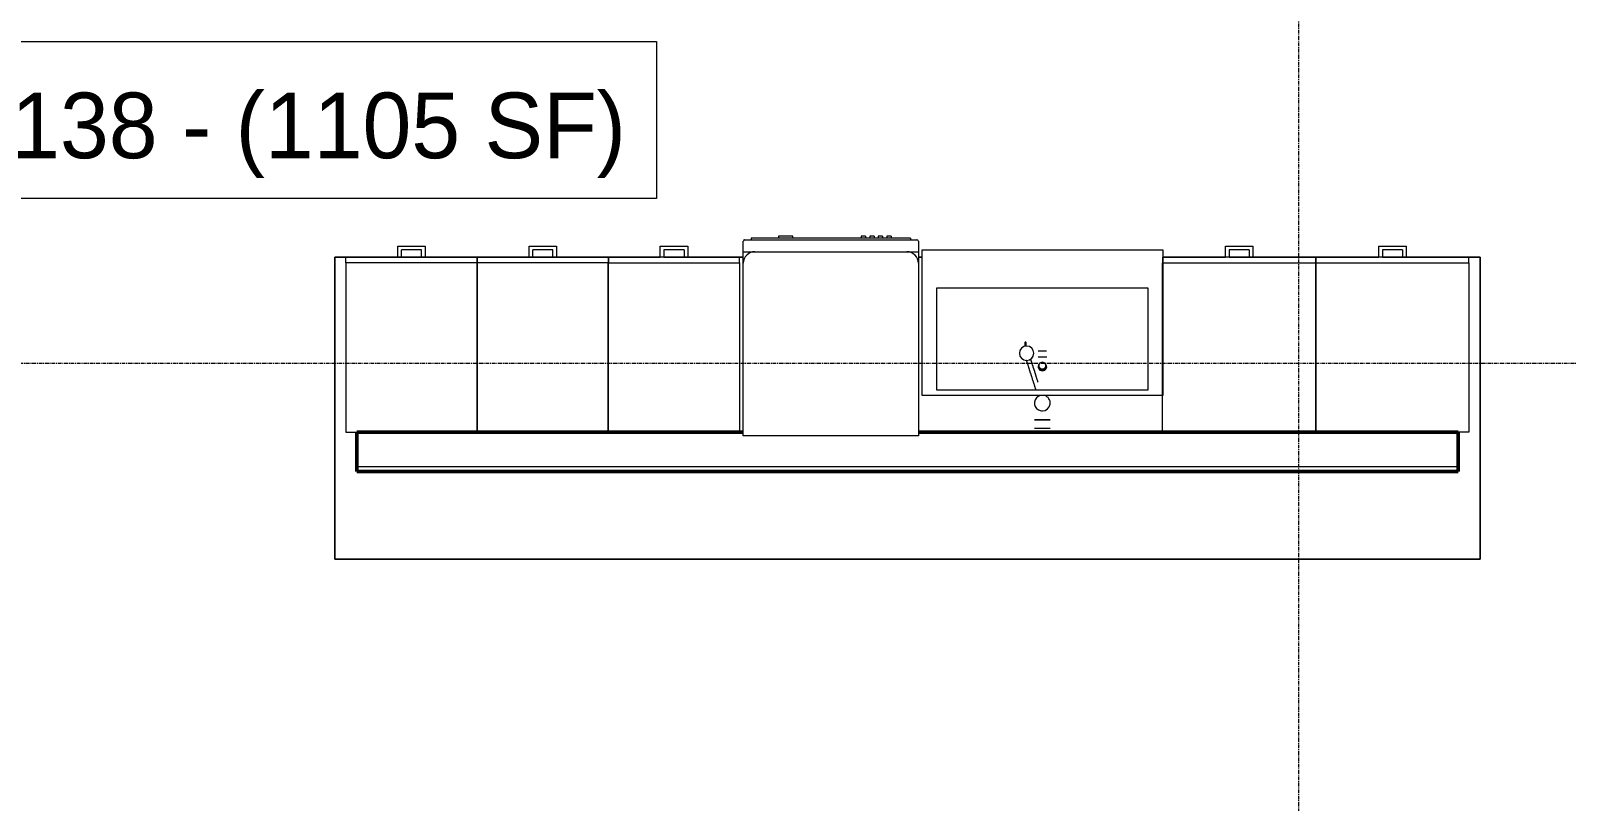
# Model space of a CAD drawing. Header units: inches. Extents: x -4218 to -1830, y 9767 to 12426.
# Drawn here: x -2347.2 to -2136.6, y 10107.2 to 10212.8 of the extents above; entities that cross this region are included whole.
import ezdxf

# ---------------------------------------------------------------- set-up
doc = ezdxf.new("R2010")
doc.units = ezdxf.units.IN
doc.header["$MEASUREMENT"] = 0
doc.linetypes.add('Grid Line 1_2_', pattern=[0.875, 0.5, -0.125, 0.125, -0.125])
for name, color, linetype, lineweight in [('0-1', 7, 'Continuous', 5), ('0-2', 10, 'Continuous', 9), ('A-AREA-IDEN', 2, 'Continuous', 9), ('A-WALL-1', 7, 'Continuous', 50), ('A-WALL-2', 250, 'Continuous', 13), ('A-WALL-3', 10, 'Continuous', 9), ('A-WALL-4', 252, 'Continuous', 9), ('A-WALL-6', 254, 'Continuous', 9), ('P-SANR-FIXT-1', 10, 'Continuous', 9), ('P-SANR-FIXT-2', 252, 'Continuous', 9), ('Q-CASE-2', 10, 'Continuous', 9), ('Q-SPCQ-1', 10, 'Continuous', 9), ('S-GRID-1', 1, 'Grid Line 1_2_', 9)]:
    doc.layers.add(name, color=color, linetype=linetype, lineweight=lineweight)
doc.styles.add('Century Gothic', font='ufonts.com_century-gothic.ttf', dxfattribs={"height": 9})

# ---------------------------------------------------------------- blocks, each defined once
blk = doc.blocks.new('Dishwasher_15404 - 34_ counter-2817256-BACKGROUND - RCP - 1ST FLOOR')
at = {"layer": 'Q-SPCQ-1'}
for p, q in [((0, -24), (0, 0)), ((0, 0), (23.68, 0)), ((23.68, 0), (25.25, 0)), ((25.25, 0), (26.68, 0)), ((25.25, 0), (25.25, -1.57)), ((25.25, -1.57), (25.25, -22.43)), ((26.87, -0.2), (26.87, -23.8)), ((27.12, -1.09), (26.87, -1.09)), ((27.12, -2.61), (27.12, -1.09)), ((27.12, -3.81), (27.12, -2.61)), ((27.12, -20.19), (27.12, -3.81)), ((27.37, -4.82), (27.12, -4.82)), ((27.37, -5.81), (27.37, -4.82)), ((27.37, -6.79), (27.37, -5.81)), ((27.12, -6.79), (27.37, -6.79)), ((27.37, -16.15), (27.12, -16.15)), ((27.37, -16.74), (27.12, -16.74)), ((27.37, -16.74), (27.37, -16.15)), ((27.37, -17.33), (27.12, -17.33)), ((27.37, -17.92), (27.12, -17.92)), ((27.37, -18.51), (27.12, -18.51)), ((27.37, -17.92), (27.37, -17.33)), ((27.37, -19.1), (27.37, -18.51)), ((27.37, -19.1), (27.12, -19.1)), ((27.37, -19.69), (27.12, -19.69)), ((27.12, -21.39), (27.12, -20.19)), ((27.37, -20.28), (27.12, -20.28)), ((27.37, -20.28), (27.37, -19.69)), ((25.25, -22.43), (25.25, -24)), ((27.12, -22.91), (26.87, -22.91)), ((27.12, -22.91), (27.12, -21.39)), ((23.68, -24), (0, -24)), ((25.25, -24), (23.68, -24)), ((26.68, -24), (25.25, -24))]:
    blk.add_line(p, q, dxfattribs=at)
for centre, radius, start, end in [((26.68, -0.2), 0.197, 0, 90), ((23.68, -1.57), 1.57, 0, 90), ((23.68, -1.57), 1.57, 32.077, 42.3359), ((23.68, -1.57), 1.57, 17.8182, 27.5266), ((23.68, -1.57), 1.57, 0, 13.6425), ((26.68, -0.2), 0.197, 15, 90), ((23.68, -22.43), 1.57, 270, 0), ((23.68, -22.43), 1.57, 332.4734, 342.1818), ((23.68, -22.43), 1.57, 346.3575, 0), ((23.68, -22.43), 1.57, 317.6641, 327.923), ((26.68, -23.8), 0.197, 270, 0)]:
    blk.add_arc(centre, radius, start, end, dxfattribs=at)
blk = doc.blocks.new('Base Cabinet 3 Drawer 230 - Base Cabinet 3 Drawer 230 21_-2554957-BACKGROUND - RCP - 1ST FLOOR')
at = {"layer": 'Q-CASE-2'}
for p, q in [((-9.76, -23.25), (-9.76, 0)), ((-9.76, 0), (11.24, 0)), ((11.24, 0), (11.24, -23.25)), ((-9.76, -23.25), (-9.76, -24)), ((11.24, -23.25), (-9.76, -23.25)), ((-9.76, -24), (11.24, -24)), ((-0.64, -24), (-1.14, -24)), ((-1.14, -25.5), (-1.14, -24)), ((-0.64, -25), (-0.64, -24)), ((-0.64, -25), (2.11, -25)), ((2.11, -25), (2.11, -24)), ((2.11, -24), (2.61, -24)), ((2.61, -24), (2.61, -25.5)), ((11.24, -24), (11.24, -23.25)), ((2.61, -25.5), (-1.14, -25.5))]:
    blk.add_line(p, q, dxfattribs=at)
blk = doc.blocks.new('Base Cabinet 3 Drawer 230 - Base Cabinet 3 Drawer 230 18_-2579417-BACKGROUND - RCP - 1ST FLOOR')
at = {"layer": 'Q-CASE-2'}
for p, q in [((-1.14, 24), (-1.14, 25.5)), ((-1.14, 25.5), (2.61, 25.5)), ((2.61, 25.5), (2.61, 24)), ((-8.26, 24), (9.74, 24)), ((-8.26, 23.25), (-8.26, 24)), ((9.74, 23.25), (-8.26, 23.25)), ((-8.26, 23.25), (-8.26, 0)), ((-1.14, 24), (-0.64, 24)), ((2.11, 25), (-0.64, 25)), ((-0.64, 24), (-0.64, 25)), ((2.11, 24), (2.11, 25)), ((2.61, 24), (2.11, 24)), ((9.74, 24), (9.74, 23.25)), ((9.74, 0), (9.74, 23.25)), ((-8.26, 0), (9.74, 0))]:
    blk.add_line(p, q, dxfattribs=at)
blk = doc.blocks.new('Base Cabinet 4 Drawer 254 - Base Cabinet 4 Drawer 254 18_-2556185-BACKGROUND - RCP - 1ST FLOOR')
at = {"layer": 'Q-CASE-2'}
for p, q in [((-8.26, -23.25), (-8.26, 0)), ((-8.26, 0), (9.74, 0)), ((9.74, 0), (9.74, -23.25)), ((-8.26, -23.25), (-8.26, -24)), ((9.74, -23.25), (-8.26, -23.25)), ((-8.26, -24), (9.74, -24)), ((-0.64, -24), (-1.14, -24)), ((-1.14, -25.5), (-1.14, -24)), ((-0.64, -25), (-0.64, -24)), ((-0.64, -25), (2.11, -25)), ((2.11, -25), (2.11, -24)), ((2.11, -24), (2.61, -24)), ((2.61, -24), (2.61, -25.5)), ((9.74, -24), (9.74, -23.25)), ((2.61, -25.5), (-1.14, -25.5))]:
    blk.add_line(p, q, dxfattribs=at)
blk = doc.blocks.new('kitchen_faucet_14143 - kitchen_faucet_14143-V40-BACKGROUND - RCP - 1ST FLOOR')
at = {"layer": 'P-SANR-FIXT-1'}
for p, q in [((-7.09, 0.57), (-7.09, -0.57)), ((-6.3, 0.59), (-6.3, -0.59)), ((-4.89, 0.59), (-4.97, 0.59)), ((-4.97, -0.59), (-4.89, -0.59)), ((-7.81, -2.2), (-8.24, -2.2)), ((-8.24, -2.4), (-7.78, -2.4))]:
    blk.add_line(p, q, dxfattribs=at)
at = {"layer": 'P-SANR-FIXT-1', "flags": 128}
for points in [[(-2.85, -0.59), (-2.9, -0.61), (-2.96, -0.62), (-3.02, -0.64), (-3.08, -0.66), (-3.14, -0.68), (-3.19, -0.7), (-3.25, -0.72), (-3.31, -0.74), (-3.37, -0.76), (-3.43, -0.77), (-3.49, -0.79), (-3.55, -0.81), (-3.61, -0.83), (-3.67, -0.85), (-3.73, -0.87), (-3.79, -0.89), (-3.85, -0.91), (-3.91, -0.92), (-3.97, -0.94), (-4.03, -0.96), (-4.09, -0.98), (-4.15, -1), (-4.21, -1.02), (-4.26, -1.04), (-4.32, -1.05), (-4.94, -1.25), (-4.99, -1.27), (-5.04, -1.28), (-5.09, -1.3), (-5.15, -1.31), (-5.2, -1.33), (-5.44, -1.41), (-5.48, -1.42), (-5.53, -1.43), (-5.57, -1.45), (-5.62, -1.46), (-5.66, -1.48), (-5.7, -1.49), (-5.75, -1.5), (-5.79, -1.52), (-5.83, -1.53), (-5.87, -1.54), (-5.91, -1.56), (-5.95, -1.57), (-5.99, -1.58), (-6.02, -1.59)], [(-1.8, -0.88), (-1.85, -0.89), (-1.9, -0.91), (-1.96, -0.93), (-2.01, -0.94), (-2.06, -0.96), (-2.12, -0.98), (-2.18, -1), (-2.23, -1.01), (-2.29, -1.03), (-2.34, -1.05), (-2.4, -1.07), (-2.46, -1.09), (-2.52, -1.1), (-2.57, -1.12), (-2.63, -1.14), (-2.69, -1.16), (-2.75, -1.18), (-2.81, -1.2), (-2.87, -1.21), (-2.93, -1.23), (-2.99, -1.25), (-3.05, -1.27), (-3.1, -1.29), (-3.16, -1.31), (-3.22, -1.33), (-3.28, -1.35), (-3.34, -1.37), (-3.4, -1.38), (-3.46, -1.4), (-3.52, -1.42), (-3.58, -1.44), (-3.64, -1.46), (-3.7, -1.48), (-3.76, -1.5), (-3.82, -1.52), (-3.88, -1.53), (-3.94, -1.55), (-4, -1.57), (-4.05, -1.59), (-4.11, -1.61), (-4.74, -1.8), (-4.79, -1.82), (-4.84, -1.84), (-4.89, -1.85), (-4.94, -1.87), (-4.99, -1.89), (-5.22, -1.96), (-5.27, -1.97), (-5.32, -1.99), (-5.36, -2), (-5.41, -2.02), (-5.45, -2.03), (-5.49, -2.04), (-5.54, -2.06), (-5.58, -2.07), (-5.62, -2.08), (-5.66, -2.1), (-5.7, -2.11), (-5.74, -2.12), (-5.78, -2.13), (-5.82, -2.15), (-5.85, -2.16)]]:
    blk.add_lwpolyline(points, dxfattribs=at)
at = {"layer": 'P-SANR-FIXT-1'}
for start, end in [(0, 180), (180, 360)]:
    blk.add_arc((-6.83, -2.16), 0.984, start, end, dxfattribs=at)
for centre, major_axis, ratio, start_param, end_param in [((-5.14, 0), (0, 0.492), 0.906308, 4.712389, 7.853982), ((-4.97, 0), (0, 0.591), 0.906308, 4.712389, 6.98609), ((-4.97, 0), (0, 0.492), 0.906308, 4.712389, 6.471856), ((-5.14, 0), (0, 0.492), 0.906308, 1.570796, 4.712389), ((-4.97, 0), (0, 0.591), 0.906308, 2.356194, 4.712389), ((-4.97, 0), (0, 0.492), 0.906308, 2.952922, 4.712389), ((-8.24, -2.3), (0, 0.0984), 0.984808, 5.759587, 7.853982), ((-8.24, -2.3), (0, 0.0984), 0.984808, 1.570796, 3.665191)]:
    blk.add_ellipse(centre, major_axis=major_axis, ratio=ratio, start_param=start_param, end_param=end_param, dxfattribs=at)
at = {"layer": 'P-SANR-FIXT-2'}
for p, q in [((2.26, 0.94), (2.26, 1.08)), ((2.26, -1.08), (2.26, 0.94)), ((2.34, 1.08), (2.34, -0.28)), ((3.44, -0.54), (3.44, 1.08)), ((2.34, -0.28), (2.34, -1.08)), ((3.44, -1.08), (3.44, -0.54))]:
    blk.add_line(p, q, dxfattribs=at)
at = {"layer": 'P-SANR-FIXT-2', "flags": 128}
blk.add_lwpolyline([(-0.92, -0.6), (-0.96, -0.61), (-1, -0.63), (-1.04, -0.64)], dxfattribs=at)
at = {"layer": 'P-SANR-FIXT-2'}
for start, end in [(0, 164.9715), (330, 360), (195.0285, 330)]:
    blk.add_arc((0, 0), 1.08, start, end, dxfattribs=at)
blk = doc.blocks.new('CTR - 1st Phase - Unit Layouts_rvt-1-BACKGROUND - RCP - 1ST FLOOR')
at = {"layer": 'A-WALL-1'}
for p, q in [((-2302.45, 10157.75), (-2249.47, 10157.75)), ((-2302.45, 10152.37), (-2302.45, 10157.75)), ((-2225.47, 10157.75), (-2151.45, 10157.75)), ((-2151.45, 10157.75), (-2151.45, 10152.37)), ((-2151.45, 10152.37), (-2302.45, 10152.37))]:
    blk.add_line(p, q, dxfattribs=at)
at = {"layer": 'A-WALL-2'}
blk.add_line((-2151.45, 10153), (-2302.45, 10153), dxfattribs=at)
at = {"layer": 'A-WALL-3'}
for p, q in [((-2305.47, 10140.37), (-2305.47, 10181.75)), ((-2305.47, 10181.75), (-2296.85, 10181.75)), ((-2296.35, 10181.75), (-2293.6, 10181.75)), ((-2293.1, 10181.75), (-2278.85, 10181.75)), ((-2278.35, 10181.75), (-2275.6, 10181.75)), ((-2275.1, 10181.75), (-2260.85, 10181.75)), ((-2260.35, 10181.75), (-2260.85, 10181.75)), ((-2260.35, 10181.75), (-2257.6, 10181.75)), ((-2257.1, 10181.75), (-2257.6, 10181.75)), ((-2257.1, 10181.75), (-2249.47, 10181.75)), ((-2225.47, 10181.75), (-2224.97, 10181.75)), ((-2191.97, 10181.75), (-2183.35, 10181.75)), ((-2182.85, 10181.75), (-2180.1, 10181.75)), ((-2179.6, 10181.75), (-2162.35, 10181.75)), ((-2161.85, 10181.75), (-2159.1, 10181.75)), ((-2158.6, 10181.75), (-2148.45, 10181.75)), ((-2148.45, 10181.75), (-2148.45, 10140.37)), ((-2148.45, 10140.37), (-2305.47, 10140.37))]:
    blk.add_line(p, q, dxfattribs=at)
at = {"layer": 'A-WALL-4'}
for p, q in [((-2296.85, 10181.75), (-2305.47, 10181.75)), ((-2305.47, 10181.75), (-2305.47, 10140.37)), ((-2293.6, 10181.75), (-2296.35, 10181.75)), ((-2278.85, 10181.75), (-2293.1, 10181.75)), ((-2275.6, 10181.75), (-2278.35, 10181.75)), ((-2260.85, 10181.75), (-2275.1, 10181.75)), ((-2257.6, 10181.75), (-2260.35, 10181.75)), ((-2249.47, 10181.75), (-2257.1, 10181.75)), ((-2224.97, 10181.75), (-2225.47, 10181.75)), ((-2183.35, 10181.75), (-2191.97, 10181.75)), ((-2180.1, 10181.75), (-2182.85, 10181.75)), ((-2162.35, 10181.75), (-2179.6, 10181.75)), ((-2159.1, 10181.75), (-2161.85, 10181.75)), ((-2148.45, 10181.75), (-2158.6, 10181.75)), ((-2148.45, 10140.37), (-2148.45, 10181.75)), ((-2302.45, 10157.75), (-2249.47, 10157.75)), ((-2302.45, 10152.37), (-2302.45, 10157.75)), ((-2225.47, 10157.75), (-2151.45, 10157.75)), ((-2151.45, 10152.37), (-2151.45, 10157.75)), ((-2151.45, 10152.37), (-2302.45, 10152.37)), ((-2305.47, 10140.37), (-2148.45, 10140.37))]:
    blk.add_line(p, q, dxfattribs=at)
at = {"layer": 'A-WALL-6'}
for p, q in [((-2296.35, 10181.75), (-2296.85, 10181.75)), ((-2293.1, 10181.75), (-2293.6, 10181.75)), ((-2278.35, 10181.75), (-2278.85, 10181.75)), ((-2275.1, 10181.75), (-2275.6, 10181.75)), ((-2182.85, 10181.75), (-2183.35, 10181.75)), ((-2179.6, 10181.75), (-2180.1, 10181.75)), ((-2161.85, 10181.75), (-2162.35, 10181.75)), ((-2158.6, 10181.75), (-2159.1, 10181.75))]:
    blk.add_line(p, q, dxfattribs=at)
at = {"layer": 'P-SANR-FIXT-1'}
for p, q in [((-2224.97, 10182.76), (-2191.97, 10182.76)), ((-2224.97, 10162.8), (-2224.97, 10182.76)), ((-2191.97, 10182.76), (-2191.97, 10162.8)), ((-2222.97, 10177.51), (-2222.97, 10163.55)), ((-2193.97, 10177.51), (-2222.97, 10177.51)), ((-2193.97, 10163.55), (-2193.97, 10177.51)), ((-2191.97, 10162.8), (-2224.97, 10162.8)), ((-2222.97, 10163.55), (-2193.97, 10163.55))]:
    blk.add_line(p, q, dxfattribs=at)
at = {"layer": '0-2'}
for name, p, rotation in [('Dishwasher_15404 - 34_ counter-2817256-BACKGROUND - RCP - 1ST FLOOR', (-2249.47, 10157.25), 90.00000000010067), ('Base Cabinet 4 Drawer 254 - Base Cabinet 4 Drawer 254 18_-2556185-BACKGROUND - RCP - 1ST FLOOR', (-2258.24, 10157.75), 180), ('Base Cabinet 3 Drawer 230 - Base Cabinet 3 Drawer 230 21_-2554957-BACKGROUND - RCP - 1ST FLOOR', (-2180.74, 10157.75), 180), ('Base Cabinet 3 Drawer 230 - Base Cabinet 3 Drawer 230 21_-2554957-BACKGROUND - RCP - 1ST FLOOR', (-2159.74, 10157.75), 180), ('kitchen_faucet_14143 - kitchen_faucet_14143-V40-BACKGROUND - RCP - 1ST FLOOR', (-2208.47, 10161.76), 270.0000000000063)]:
    blk.add_blockref(name, p, dxfattribs=dict(at, rotation=rotation))
for p in [(-2295.71, 10157.75), (-2277.71, 10157.75)]:
    blk.add_blockref('Base Cabinet 3 Drawer 230 - Base Cabinet 3 Drawer 230 18_-2579417-BACKGROUND - RCP - 1ST FLOOR', p, dxfattribs=at)

msp = doc.modelspace()

# ---------------------------------------------------------------- linework, layer by layer
at = {"layer": 'A-AREA-IDEN', "flags": 128}
msp.add_lwpolyline([(-2352.85, 10211.32), (-2261.36, 10211.32), (-2261.36, 10189.82), (-2352.85, 10189.82)], close=True, dxfattribs=at)
at = {"layer": 'S-GRID-1'}
for p, q in [((-2173.32, 9836.18), (-2173.32, 12376.81)), ((-1830.2, 10167.19), (-4168.71, 10167.19))]:
    msp.add_line(p, q, dxfattribs=at)

# ---------------------------------------------------------------- block references
at = {"layer": '0-1'}
msp.add_blockref('CTR - 1st Phase - Unit Layouts_rvt-1-BACKGROUND - RCP - 1ST FLOOR', (0, 0), dxfattribs=at)

# ---------------------------------------------------------------- texts
at = {"layer": 'A-AREA-IDEN', "insert": (-2349.85, 10204.32), "char_height": 9, "width": 103.323, "attachment_point": 1, "style": 'Century Gothic'}
msp.add_mtext('138 - (1105 SF)', dxfattribs=at)

doc.saveas('drawing.dxf')
